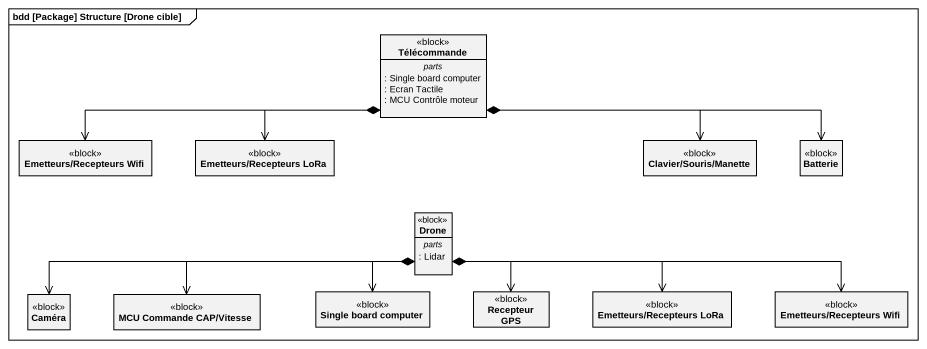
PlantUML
@startuml
mainframe bdd [Package] Structure [Drone cible]
hide circle
hide empty members
class Télécommande <<block>> {
  -- parts --
  : Single board computer
  : Ecran Tactile
  : MCU Contrôle moteur
}
class "Emetteurs/Recepteurs Wifi" as Emetteurs_Recepteurs_Wifi <<block>>
class "Emetteurs/Recepteurs LoRa" as Emetteurs_Recepteurs_LoRa <<block>>
class "Clavier/Souris/Manette" as Clavier_Souris_Manette <<block>>
class Batterie <<block>>
class Drone <<block>> {
  -- parts --
  : Lidar
}
class Caméra <<block>>
class "MCU Commande CAP/Vitesse" as MCU_Commande_CAP_Vitesse <<block>>
class "Single board computer" as Single_board_computer <<block>>
class "Recepteur GPS" as Recepteur_GPS <<block>>
class "Emetteurs/Recepteurs LoRa" as Emetteurs_Recepteurs_LoRa_2 <<block>>
class "Emetteurs/Recepteurs Wifi" as Emetteurs_Recepteurs_Wifi_2 <<block>>
Télécommande *-left-> Emetteurs_Recepteurs_Wifi
Télécommande *-left-> Emetteurs_Recepteurs_LoRa
Télécommande *-right-> Clavier_Souris_Manette
Télécommande *-right-> Batterie
Drone *-left-> Caméra
Drone *-left-> MCU_Commande_CAP_Vitesse
Drone *--> Single_board_computer
Drone *--> Recepteur_GPS
Drone *-right-> Emetteurs_Recepteurs_LoRa_2
Drone *-right-> Emetteurs_Recepteurs_Wifi_2
@enduml
